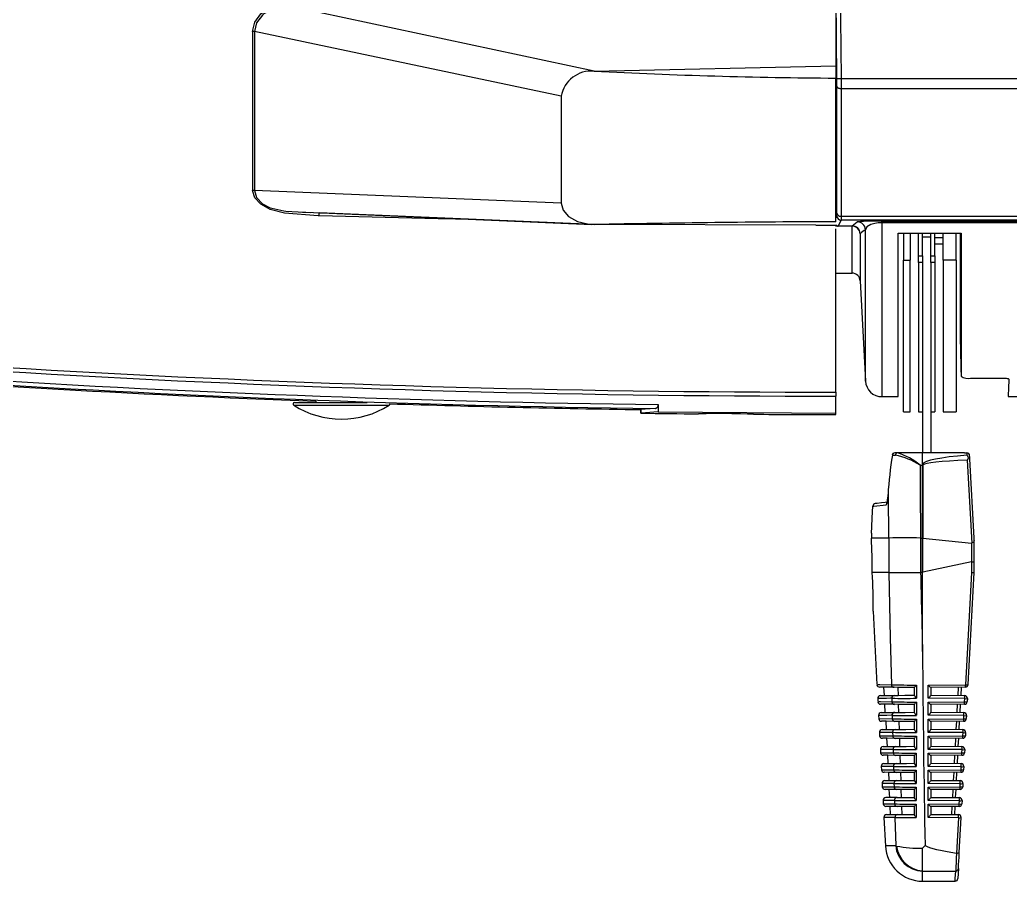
# Model space of a CAD drawing. Extents: x 6 to 134, y 1 to 99.
# Drawn here: x 13.026 to 16.632, y 40.205 to 43.343 of the extents above; entities that cross this region are included whole.
import ezdxf

# ---------------------------------------------------------------- set-up
doc = ezdxf.new("R2010")
doc.units = 0
doc.header["$MEASUREMENT"] = 0
doc.layers.add('OBJECT', color=7, linetype='CONTINUOUS')

msp = doc.modelspace()

# ---------------------------------------------------------------- linework, layer by layer
at = {"layer": 'OBJECT'}
for p, q in [((16.0014, 43.1289), (15.9972, 43.5449)), ((15.1172, 43.1557), (14.116, 43.3688)), ((15.9972, 43.3844), (15.9972, 43.3428)), ((15.9972, 43.3428), (15.9972, 43.1751)), ((13.8736, 43.3002), (13.8736, 42.7211)), ((14.9972, 43.0642), (13.8807, 43.2998)), ((15.1172, 43.1557), (15.9972, 43.1751)), ((15.9972, 43.1751), (15.9972, 43.1306)), ((15.9972, 42.6074), (15.9972, 43.1306)), ((16.0016, 42.6385), (16.0016, 43.1009)), ((16.0164, 43.1288), (17.3464, 43.1288)), ((14.9972, 43.0642), (14.9972, 42.6753)), ((17.3467, 43.0915), (16.0166, 43.0915)), ((16.0166, 43.0915), (16.0166, 42.6271)), ((14.9972, 42.6753), (13.8807, 42.7206)), ((14.0395, 42.643), (15.109, 42.5976)), ((14.1159, 42.6395), (14.1304, 42.6392)), ((15.1172, 42.5971), (14.116, 42.6395)), ((15.9973, 42.6208), (16.0014, 42.6281)), ((15.9245, 42.5947), (15.1172, 42.5971)), ((15.9248, 42.5947), (15.9972, 42.5947)), ((16.0164, 42.6133), (16.0061, 42.5921)), ((16.0061, 42.5921), (16.0563, 42.5921)), ((16.0061, 42.5921), (16.0061, 42.5913)), ((17.3464, 42.6133), (16.0164, 42.6133)), ((16.0166, 42.6271), (17.3467, 42.6271)), ((16.0563, 42.5921), (16.0754, 42.6068)), ((16.0563, 42.5921), (16.0564, 42.5921)), ((16.0563, 42.5913), (16.0563, 42.5921)), ((16.1653, 42.6095), (17.3437, 42.6095)), ((16.1653, 42.6038), (16.1653, 42.6095)), ((17.3436, 42.6038), (16.1653, 42.6038)), ((16.1653, 42.6038), (16.1653, 41.97)), ((15.9972, 41.9863), (15.9972, 42.5814)), ((16.0563, 42.5913), (16.0061, 42.5913)), ((16.0563, 42.5913), (16.0563, 42.5913)), ((16.0563, 42.42), (16.0563, 42.5913)), ((16.0863, 42.5637), (16.0863, 42.3916)), ((16.1054, 42.0269), (16.1054, 42.5781)), ((16.224, 42.5657), (16.4533, 42.5657)), ((16.224, 41.97), (16.224, 42.5657)), ((16.2444, 42.5657), (16.2444, 42.4672)), ((16.2684, 42.5657), (16.2684, 42.4672)), ((16.2984, 42.4835), (16.2984, 42.5657)), ((16.3133, 42.4835), (16.3133, 42.5657)), ((16.3433, 42.4835), (16.3433, 42.5657)), ((16.3582, 42.4835), (16.3582, 42.5657)), ((16.3882, 42.4672), (16.3882, 42.5657)), ((16.4362, 42.4672), (16.4362, 42.5657)), ((16.4514, 42.1622), (16.4514, 42.5657)), ((16.4533, 42.5657), (16.4533, 42.0443)), ((16.3433, 42.551), (16.3133, 42.551)), ((16.3882, 42.5481), (16.3582, 42.5481)), ((16.3582, 42.5272), (16.3882, 42.5272)), ((16.2984, 42.4835), (16.3133, 42.4835)), ((16.2984, 42.4583), (16.2984, 42.4835)), ((16.3133, 42.4835), (16.3133, 42.4583)), ((16.3433, 42.4835), (16.3582, 42.4835)), ((16.3433, 42.4583), (16.3433, 42.4835)), ((16.3582, 42.4835), (16.3582, 42.4583)), ((16.2444, 42.4672), (16.2684, 42.4672)), ((16.2444, 41.915), (16.2444, 42.4672)), ((16.2684, 41.915), (16.2684, 42.4672)), ((16.3133, 42.4583), (16.2984, 42.4583)), ((16.2984, 42.4583), (16.2984, 41.915)), ((16.3133, 42.4583), (16.3133, 41.9465)), ((16.3582, 42.4583), (16.3433, 42.4583)), ((16.3433, 42.4583), (16.3433, 41.9465)), ((16.3582, 42.4583), (16.3582, 41.915)), ((16.4362, 42.4672), (16.3882, 42.4672)), ((16.3882, 42.4672), (16.3882, 41.915)), ((16.4362, 42.4672), (16.4362, 41.915)), ((15.9972, 42.42), (16.0563, 42.42)), ((16.0863, 42.3916), (16.1054, 42.0269)), ((16.4511, 42.1682), (16.4508, 42.1656)), ((16.4514, 42.1452), (16.4514, 42.1423)), ((16.4884, 42.0369), (16.6123, 42.0369)), ((15.9972, 41.9863), (15.9972, 41.9717)), ((14.026, 41.9482), (14.2913, 41.9482)), ((14.1034, 41.9534), (14.1034, 41.9482)), ((15.9972, 41.9103), (15.9972, 41.9717)), ((16.1653, 41.97), (16.224, 41.97)), ((16.3133, 41.9465), (16.3133, 41.765)), ((16.3433, 41.9465), (16.3433, 41.765)), ((16.6249, 41.97), (17.3449, 41.97)), ((14.0233, 41.939), (14.2928, 41.939)), ((14.2928, 41.939), (14.371, 41.939)), ((15.2868, 41.923), (15.2872, 41.91)), ((15.2868, 41.923), (15.2868, 41.923)), ((15.2872, 41.91), (15.2868, 41.923)), ((15.2872, 41.91), (15.2872, 41.91)), ((15.3501, 41.9412), (15.3505, 41.9143)), ((15.3505, 41.9143), (15.9972, 41.9103)), ((15.9972, 41.905), (15.9972, 41.9103)), ((16.2444, 41.915), (16.2684, 41.915)), ((16.2984, 41.915), (16.3133, 41.915)), ((16.3433, 41.915), (16.3582, 41.915)), ((16.3882, 41.915), (16.4362, 41.915)), ((16.2215, 41.765), (16.2119, 41.765)), ((16.3133, 41.765), (16.2215, 41.765)), ((16.3133, 41.7236), (16.3133, 41.765)), ((16.4655, 41.765), (16.3133, 41.765)), ((16.4655, 41.765), (16.4745, 41.7649)), ((16.2035, 41.7564), (16.2141, 41.7567)), ((16.476, 41.7386), (16.4924, 41.4364)), ((16.5008, 41.455), (16.4851, 41.7433)), ((16.304, 41.7205), (16.3125, 41.7205)), ((16.3125, 41.455), (16.3125, 41.7205)), ((16.314, 41.7205), (16.314, 41.4549)), ((16.1864, 41.5961), (16.1874, 41.6142)), ((16.1874, 41.6142), (16.1871, 41.6142)), ((16.1874, 41.6142), (16.1892, 41.455)), ((16.1321, 41.5714), (16.1321, 41.5713)), ((16.1267, 41.4728), (16.1267, 41.4728)), ((16.1892, 41.455), (16.1269, 41.455)), ((16.1892, 41.455), (16.1899, 41.4545)), ((16.1899, 41.4545), (16.1899, 41.33)), ((16.3065, 41.455), (16.3117, 41.455)), ((16.3065, 41.33), (16.3065, 41.455)), ((16.3117, 41.455), (16.3117, 41.33)), ((16.314, 41.4549), (16.3125, 41.455)), ((16.3148, 41.3303), (16.3148, 41.4548)), ((16.3148, 41.4548), (16.491, 41.4362)), ((16.5008, 41.4467), (16.5008, 41.455)), ((16.5008, 41.3692), (16.5008, 41.4467)), ((16.491, 41.4362), (16.491, 41.3685)), ((16.491, 41.3685), (16.3148, 41.3303)), ((16.4913, 41.3686), (16.4913, 41.329)), ((16.5008, 41.33), (16.5008, 41.3692)), ((16.1899, 41.33), (16.1303, 41.33)), ((16.1899, 41.33), (16.1899, 41.33)), ((16.3117, 41.33), (16.3065, 41.33)), ((16.3133, 41.0414), (16.3133, 41.3299)), ((16.4792, 40.9212), (16.5008, 41.33)), ((16.5008, 41.33), (16.5008, 41.33)), ((16.4913, 41.329), (16.4697, 40.9205)), ((16.1332, 41.1886), (16.1472, 40.921)), ((16.1743, 40.8814), (16.1727, 40.9116)), ((16.2231, 40.9111), (16.224, 40.8819)), ((16.2833, 40.8816), (16.2833, 40.9107)), ((16.3338, 40.9193), (16.4697, 40.9205)), ((16.3338, 40.8712), (16.3338, 40.9193)), ((16.4693, 40.9117), (16.3432, 40.9106)), ((16.3433, 40.9106), (16.3433, 40.8822)), ((16.4426, 40.8815), (16.4442, 40.9115)), ((16.4536, 40.9116), (16.452, 40.8814)), ((16.1498, 40.8707), (16.1504, 40.859)), ((16.2009, 40.8712), (16.2012, 40.8587)), ((16.467, 40.8701), (16.3338, 40.8712)), ((16.3433, 40.8824), (16.4666, 40.8813)), ((16.4664, 40.8585), (16.467, 40.8701)), ((16.4765, 40.8708), (16.4759, 40.8592)), ((16.1775, 40.8195), (16.1759, 40.8496)), ((16.225, 40.8491), (16.2259, 40.8199)), ((16.2833, 40.8196), (16.2833, 40.8487)), ((16.3338, 40.8573), (16.4664, 40.8585)), ((16.3338, 40.8092), (16.3338, 40.8573)), ((16.466, 40.8497), (16.3432, 40.8486)), ((16.3433, 40.8486), (16.3433, 40.8202)), ((16.4393, 40.8195), (16.4409, 40.8495)), ((16.4504, 40.8496), (16.4488, 40.8195)), ((16.1531, 40.8087), (16.1537, 40.797)), ((16.1559, 40.7971), (16.2028, 40.7967)), ((16.2025, 40.8092), (16.2028, 40.7967)), ((16.4638, 40.8081), (16.3338, 40.8092)), ((16.3338, 40.7953), (16.4632, 40.7964)), ((16.3338, 40.7472), (16.3338, 40.7953)), ((16.3433, 40.8204), (16.4633, 40.8193)), ((16.4632, 40.7964), (16.4638, 40.8081)), ((16.4732, 40.8088), (16.4726, 40.7971)), ((16.1792, 40.7877), (16.1808, 40.7573)), ((16.2269, 40.7871), (16.2278, 40.7579)), ((16.2833, 40.7575), (16.2833, 40.7868)), ((16.4627, 40.7877), (16.3432, 40.7866)), ((16.3433, 40.7866), (16.3433, 40.7582)), ((16.3433, 40.7584), (16.4601, 40.7574)), ((16.4361, 40.7576), (16.4376, 40.7874)), ((16.4471, 40.7875), (16.4455, 40.7575)), ((16.1563, 40.7467), (16.1569, 40.735)), ((16.1824, 40.7257), (16.184, 40.6953)), ((16.2041, 40.7472), (16.2044, 40.7347)), ((16.2288, 40.7251), (16.2297, 40.6959)), ((16.2833, 40.6954), (16.2833, 40.7248)), ((16.4605, 40.7461), (16.3338, 40.7472)), ((16.3338, 40.7333), (16.4599, 40.7344)), ((16.3338, 40.6852), (16.3338, 40.7333)), ((16.4594, 40.7256), (16.3432, 40.7246)), ((16.3433, 40.7246), (16.3433, 40.6962)), ((16.4328, 40.6956), (16.4344, 40.7254)), ((16.4438, 40.7255), (16.4422, 40.6955)), ((16.4599, 40.7344), (16.4605, 40.7461)), ((16.47, 40.7468), (16.4693, 40.7351)), ((16.1596, 40.6848), (16.1602, 40.673)), ((16.2057, 40.6853), (16.2061, 40.6727)), ((16.4572, 40.6842), (16.3338, 40.6852)), ((16.3433, 40.6964), (16.4568, 40.6954)), ((16.4566, 40.6724), (16.4572, 40.6842)), ((16.4667, 40.6849), (16.4661, 40.6731)), ((16.1857, 40.6637), (16.1873, 40.6334)), ((16.2308, 40.6631), (16.2317, 40.6339)), ((16.2833, 40.6334), (16.2833, 40.6628)), ((16.2905, 40.6713), (16.2904, 40.6232)), ((16.3338, 40.6713), (16.4566, 40.6724)), ((16.3338, 40.6232), (16.3338, 40.6713)), ((16.4562, 40.6636), (16.3432, 40.6626)), ((16.3433, 40.6626), (16.3433, 40.6342)), ((16.4295, 40.6336), (16.4311, 40.6634)), ((16.4405, 40.6635), (16.4389, 40.6335)), ((16.1628, 40.6228), (16.1634, 40.611)), ((16.2074, 40.6233), (16.2077, 40.6107)), ((16.454, 40.6222), (16.3338, 40.6232)), ((16.3338, 40.6093), (16.4533, 40.6104)), ((16.3338, 40.5612), (16.3338, 40.6093)), ((16.3433, 40.6344), (16.4535, 40.6334)), ((16.4533, 40.6104), (16.454, 40.6222)), ((16.4634, 40.6229), (16.4628, 40.6111)), ((16.1889, 40.6016), (16.1905, 40.5714)), ((16.2327, 40.6011), (16.2336, 40.5719)), ((16.2833, 40.5713), (16.2833, 40.6008)), ((16.4529, 40.6016), (16.3432, 40.6006)), ((16.3433, 40.6006), (16.3433, 40.5722)), ((16.3433, 40.5724), (16.4502, 40.5714)), ((16.4263, 40.5716), (16.4278, 40.6014)), ((16.4373, 40.6014), (16.4357, 40.5716)), ((16.1661, 40.5609), (16.1667, 40.549)), ((16.1938, 40.5096), (16.1922, 40.5394)), ((16.2091, 40.5613), (16.2094, 40.5487)), ((16.2833, 40.5386), (16.2191, 40.5392)), ((16.2347, 40.539), (16.2356, 40.51)), ((16.2833, 40.5092), (16.2833, 40.5389)), ((16.4507, 40.5602), (16.3338, 40.5612)), ((16.3338, 40.5473), (16.4501, 40.5483)), ((16.3338, 40.4992), (16.3338, 40.5473)), ((16.4496, 40.5396), (16.3432, 40.5386)), ((16.3433, 40.5386), (16.3433, 40.5102)), ((16.423, 40.5097), (16.4245, 40.5393)), ((16.434, 40.5394), (16.4324, 40.5096)), ((16.4501, 40.5483), (16.4507, 40.5602)), ((16.4601, 40.5609), (16.4595, 40.549)), ((16.2205, 40.5098), (16.1792, 40.5095)), ((16.3433, 40.5104), (16.447, 40.5095)), ((16.1693, 40.4989), (16.1699, 40.487)), ((16.2209, 40.4772), (16.1798, 40.4775)), ((16.197, 40.4476), (16.1955, 40.4774)), ((16.2108, 40.4993), (16.2112, 40.4866)), ((16.2367, 40.477), (16.2376, 40.448)), ((16.2833, 40.4472), (16.2833, 40.4769)), ((16.4474, 40.4983), (16.3338, 40.4992)), ((16.3338, 40.4853), (16.4468, 40.4863)), ((16.3338, 40.4372), (16.3338, 40.4853)), ((16.4463, 40.4775), (16.3432, 40.4766)), ((16.3433, 40.4766), (16.3433, 40.4482)), ((16.4197, 40.4477), (16.4213, 40.4773)), ((16.4307, 40.4774), (16.4291, 40.4476)), ((16.4468, 40.4863), (16.4474, 40.4983)), ((16.4569, 40.4989), (16.4562, 40.487)), ((16.1726, 40.437), (16.178, 40.333)), ((16.2126, 40.4373), (16.2155, 40.3344)), ((16.4441, 40.4363), (16.3338, 40.4372)), ((16.3433, 40.4484), (16.4437, 40.4475)), ((16.4441, 40.4363), (16.4373, 40.3076)), ((16.4469, 40.31), (16.4536, 40.437)), ((16.2188, 40.333), (16.2155, 40.3344)), ((16.3133, 40.3258), (16.3223, 40.3349)), ((16.3133, 40.2421), (16.3133, 40.3258)), ((16.4373, 40.3076), (16.437, 40.3076)), ((16.4438, 40.2514), (16.4419, 40.2145)), ((16.3133, 40.2421), (16.4338, 40.2421)), ((16.3133, 40.2416), (16.3133, 40.2421)), ((16.3133, 40.205), (16.3133, 40.2416)), ((16.3129, 40.205), (16.4319, 40.205))]:
    msp.add_line(p, q, dxfattribs=at)
at = {"layer": 'OBJECT', "flags": 128}
for points in [[(16.0061, 44.3436), (16.012, 43.567), (16.0164, 43.1288)], [(13.8736, 43.3002), (13.8815, 43.3343), (13.9031, 43.3645), (13.938, 43.3881), (13.9902, 43.4033), (14.1166, 43.4085)], [(14.116, 43.3688), (14.116, 43.3688), (14.1127, 43.3694), (13.9942, 43.3871), (13.9521, 43.3826), (13.9436, 43.3799), (13.9143, 43.3642), (13.9094, 43.36), (13.8882, 43.332), (13.8807, 43.2998), (13.8807, 43.2998)], [(13.8807, 43.2998), (13.8807, 43.2998), (13.8808, 42.9934), (13.8807, 42.8522), (13.8807, 42.7206), (13.8807, 42.7206)], [(16.0016, 43.1009), (16.0015, 43.114), (16.0014, 43.1289)], [(16.0166, 43.0915), (16.0137, 43.0917), (16.0109, 43.0923), (16.0083, 43.0931), (16.006, 43.0943), (16.0042, 43.0957), (16.0028, 43.0973), (16.0019, 43.0991), (16.0016, 43.1009)], [(16.0164, 43.1288), (16.0165, 43.109), (16.0166, 43.0915)], [(14.1166, 42.6286), (14.1129, 42.6287), (13.9901, 42.6383), (13.9377, 42.6519), (13.9032, 42.6706), (13.8815, 42.6944), (13.8736, 42.7211)], [(13.8807, 42.7206), (13.8807, 42.7206), (13.8882, 42.6953), (13.9095, 42.6729), (13.9378, 42.6583), (13.9433, 42.6564), (13.9879, 42.6469), (13.9942, 42.6462), (14.0395, 42.6432)], [(14.9972, 42.6753), (15.0044, 42.6492), (15.0243, 42.6262), (15.0564, 42.6082), (15.0926, 42.599), (15.1172, 42.5971)], [(14.0395, 42.6432), (14.055, 42.6421), (14.0857, 42.6408)], [(14.1166, 42.6286), (14.1164, 42.6376), (14.1159, 42.6395)], [(14.6745, 42.6158), (14.5494, 42.6182), (14.1166, 42.6286)], [(16.0014, 42.6281), (16.0015, 42.6309), (16.0016, 42.6385)], [(16.0166, 42.6271), (16.0165, 42.617), (16.0164, 42.6133)], [(16.1653, 42.6038), (16.1558, 42.6035), (16.1514, 42.6031), (16.1394, 42.6012), (16.1251, 42.5969), (16.1109, 42.5882), (16.1054, 42.5781)], [(16.4514, 42.1622), (16.4513, 42.1613), (16.4512, 42.1633), (16.4511, 42.1657), (16.4511, 42.1649), (16.4512, 42.1581), (16.4514, 42.1462), (16.4514, 42.1452)], [(16.4514, 42.1423), (16.4527, 42.0724), (16.4533, 42.0443)], [(16.6123, 42.0369), (16.6171, 42.0368), (16.6214, 42.0363), (16.6247, 42.0356), (16.6267, 42.0347), (16.6272, 42.0339)], [(16.6272, 42.0339), (16.6259, 41.9985), (16.6252, 41.9771), (16.6249, 41.97)], [(15.3403, 41.9267), (15.3037, 41.9243), (15.2868, 41.923)], [(15.3505, 41.9143), (15.3049, 41.9113), (15.2872, 41.91)], [(15.6976, 41.9059), (15.6977, 41.9059), (15.6918, 41.9061), (15.6753, 41.9066), (15.65, 41.9073), (15.6187, 41.9078), (15.585, 41.9081), (15.5527, 41.9081), (15.5254, 41.9079), (15.5062, 41.9076), (15.4972, 41.9075), (15.4979, 41.9075)], [(16.4745, 41.7649), (16.4745, 41.7636), (16.4747, 41.7608), (16.4748, 41.7566)], [(16.4807, 41.7474), (16.4761, 41.7387), (16.476, 41.7386)], [(16.4851, 41.7433), (16.4848, 41.7495), (16.4846, 41.7537), (16.4845, 41.7555)], [(16.1899, 41.5851), (16.1642, 41.5828), (16.148, 41.5814), (16.1412, 41.5808)], [(16.1871, 41.6142), (16.1865, 41.6015), (16.1862, 41.5961)], [(16.1864, 41.5961), (16.1862, 41.5961), (16.1862, 41.5961)], [(16.1267, 41.4728), (16.128, 41.4961), (16.1298, 41.529), (16.1321, 41.5713)], [(16.1321, 41.5713), (16.1324, 41.5714), (16.1357, 41.5717), (16.181, 41.5756)], [(16.1267, 41.4728), (16.1268, 41.4607), (16.1269, 41.455)], [(16.5008, 41.4467), (16.5004, 41.4424), (16.4993, 41.4402), (16.4973, 41.4386), (16.4944, 41.4372), (16.4924, 41.4364)], [(16.1899, 41.33), (16.1954, 41.092), (16.1996, 40.9207)], [(16.1502, 40.9212), (16.1572, 40.9211), (16.1996, 40.9207)], [(16.2093, 40.9113), (16.1759, 40.9116), (16.1592, 40.9117), (16.1571, 40.9117)], [(16.2833, 40.9106), (16.2506, 40.9109), (16.2254, 40.9111), (16.2093, 40.9113)], [(16.2912, 40.9193), (16.2911, 40.8995), (16.291, 40.8712)], [(16.2009, 40.8712), (16.1967, 40.8712), (16.1818, 40.871), (16.1505, 40.8708), (16.1525, 40.8708)], [(16.1597, 40.8813), (16.1618, 40.8813), (16.1781, 40.8815), (16.2105, 40.8817)], [(16.2105, 40.8817), (16.2244, 40.8819), (16.249, 40.8821), (16.2833, 40.8824)], [(16.153, 40.8592), (16.1604, 40.8591), (16.2012, 40.8587)], [(16.2109, 40.8493), (16.1786, 40.8495), (16.1624, 40.8497), (16.1603, 40.8497)], [(16.2833, 40.8486), (16.2509, 40.8489), (16.2261, 40.8491), (16.2109, 40.8493)], [(16.291, 40.8573), (16.291, 40.8375), (16.2909, 40.8092)], [(16.2025, 40.8092), (16.1984, 40.8092), (16.1837, 40.8091), (16.1536, 40.8088), (16.1554, 40.8088)], [(16.163, 40.8193), (16.1649, 40.8193), (16.1807, 40.8195), (16.2121, 40.8198)], [(16.2121, 40.8198), (16.2259, 40.8199), (16.2504, 40.8201), (16.2833, 40.8204)], [(16.2908, 40.7953), (16.2908, 40.7755), (16.2907, 40.7472)], [(16.2125, 40.7872), (16.1812, 40.7875), (16.1655, 40.7877), (16.1636, 40.7877)], [(16.1662, 40.7574), (16.1681, 40.7574), (16.1834, 40.7575), (16.2138, 40.7578)], [(16.2833, 40.7866), (16.2512, 40.7869), (16.2268, 40.7871), (16.2125, 40.7872)], [(16.2138, 40.7578), (16.2274, 40.7579), (16.2518, 40.7581), (16.2833, 40.7584)], [(16.2041, 40.7472), (16.2, 40.7472), (16.1857, 40.7471), (16.1567, 40.7468), (16.1582, 40.7468)], [(16.1588, 40.7351), (16.167, 40.735), (16.2044, 40.7347)], [(16.2141, 40.7252), (16.1839, 40.7255), (16.1687, 40.7256), (16.1668, 40.7256)], [(16.2833, 40.7246), (16.2515, 40.7249), (16.2275, 40.7251), (16.2141, 40.7252)], [(16.2907, 40.7333), (16.2906, 40.7135), (16.2906, 40.6852)], [(16.2057, 40.6853), (16.2018, 40.6852), (16.1876, 40.6851), (16.1598, 40.6849), (16.1611, 40.6849)], [(16.1695, 40.6954), (16.1713, 40.6954), (16.186, 40.6955), (16.2154, 40.6958)], [(16.2154, 40.6958), (16.229, 40.6959), (16.2532, 40.6961), (16.2833, 40.6964)], [(16.1616, 40.6731), (16.1702, 40.673), (16.2061, 40.6727)], [(16.2158, 40.6632), (16.1866, 40.6635), (16.1719, 40.6636), (16.1701, 40.6636)], [(16.2833, 40.6626), (16.2518, 40.6629), (16.2283, 40.6631), (16.2158, 40.6632)], [(16.2074, 40.6233), (16.2035, 40.6232), (16.1896, 40.6231), (16.1629, 40.6229), (16.164, 40.6229)], [(16.1645, 40.6111), (16.1735, 40.611), (16.2077, 40.6107)], [(16.1727, 40.6334), (16.1745, 40.6334), (16.1887, 40.6335), (16.2171, 40.6338)], [(16.2171, 40.6338), (16.2305, 40.6339), (16.2547, 40.6341), (16.2833, 40.6344)], [(16.2904, 40.6093), (16.2903, 40.5895), (16.2903, 40.5612)], [(16.2174, 40.6012), (16.1892, 40.6014), (16.1751, 40.6016), (16.1733, 40.6016)], [(16.2833, 40.6006), (16.2521, 40.6009), (16.2291, 40.6011), (16.2174, 40.6012)], [(16.2188, 40.5718), (16.2321, 40.5719), (16.2562, 40.5721), (16.2833, 40.5724)], [(16.2091, 40.5613), (16.2052, 40.5613), (16.1917, 40.5611), (16.1661, 40.5609), (16.1668, 40.5609)], [(16.1674, 40.549), (16.1767, 40.5489), (16.2094, 40.5487)], [(16.176, 40.5714), (16.176, 40.5714), (16.1867, 40.5715), (16.2188, 40.5718)], [(16.2191, 40.5392), (16.1873, 40.5395), (16.1766, 40.5396)], [(16.2902, 40.5473), (16.2902, 40.5275), (16.2901, 40.4992)], [(16.2205, 40.5098), (16.2337, 40.5099), (16.2577, 40.5101), (16.2833, 40.5104)], [(16.2108, 40.4993), (16.207, 40.4993), (16.1937, 40.4992), (16.1693, 40.4989), (16.1697, 40.4989)], [(16.1702, 40.487), (16.18, 40.4869), (16.2112, 40.4866)], [(16.2833, 40.4766), (16.2528, 40.4769), (16.2309, 40.4771), (16.2209, 40.4772)], [(16.29, 40.4853), (16.29, 40.4655), (16.2899, 40.4372)], [(16.2126, 40.4373), (16.2089, 40.4373), (16.1958, 40.4372), (16.1726, 40.437)], [(16.1825, 40.4475), (16.1825, 40.4475), (16.1924, 40.4476), (16.2223, 40.4478)], [(16.2223, 40.4478), (16.2353, 40.448), (16.2592, 40.4482), (16.2833, 40.4484)], [(16.2155, 40.3344), (16.1875, 40.3336), (16.178, 40.3334)], [(16.437, 40.3076), (16.4361, 40.2884), (16.4353, 40.2718), (16.4346, 40.2582), (16.4341, 40.2482), (16.4338, 40.2421)], [(16.4373, 40.3076), (16.4406, 40.3076), (16.4434, 40.308), (16.4455, 40.3086), (16.4467, 40.3095), (16.4469, 40.3099), (16.4469, 40.31)], [(16.4438, 40.2514), (16.4441, 40.2568), (16.4446, 40.2658), (16.4452, 40.2779), (16.446, 40.2928), (16.4469, 40.31)], [(16.4319, 40.205), (16.4324, 40.2143), (16.4338, 40.2421)]]:
    msp.add_lwpolyline(points, dxfattribs=at)
at = {"layer": 'OBJECT'}
for centre, radius, start, end in [((13.8711, 43.2036), 0.0967, 84.3323, 88.5213), ((15.1068, 43.0448), 0.1113, 84.6523, 169.9722), ((16.1018, 62.2388), 19.1085, 267.04633, 269.68627), ((16.0103, 43.3505), 0.2219, 267.6945, 271.5682), ((13.8712, 42.6456), 0.0755, 82.7495, 88.1193), ((16.0164, 42.6283), 0.015, 180.7925, 269.9887), ((16.0151, 42.6407), 0.0137, 189.5207, 276.2484), ((16.2545, -16.6632), 59.2712, 90.248725, 91.099463), ((16.0058, 42.6167), 0.0254, 245.066, 270.797), ((16.0058, 42.604), 0.0118, 223.2527, 271.4514), ((16.0653, 42.5913), 0.00898, 174.4774, 180.1044), ((16.0563, 42.5621), 0.03, 2.9606, 89.8713), ((16.1487, 41.6612), 0.9484, 88.9937, 94.4275), ((16.0754, 42.5768), 0.03, 2.5231, 89.96), ((16.0568, 42.5617), 0.0295, 3.7592, 90.9475), ((16.1627, 42.4823), 0.1117, 120.8963, 133.2084), ((16.0563, 42.39), 0.03, 3, 90), ((15.9891, 92.4593), 50.4876, 263.31128, 270.00922), ((15.9888, 92.4555), 50.4692, 263.3111, 270.00953), ((15.9903, 92.4392), 50.5021, 263.31568, 269.2737), ((15.9904, 92.4398), 50.5172, 263.31566, 269.26271), ((15.9972, 92.578), 50.66, 263.32684, 267.85875), ((16.1653, 42.03), 0.06, 183, 270), ((16.4815, 42.0913), 0.0548, 238.9909, 277.2985), ((14.026, 41.9432), 0.005, 90, 237.4319), ((14.3684, 41.9432), 0.005, 302.5681, 9.0281), ((15.9972, 92.578), 50.66, 268.16308, 269.19659), ((14.1972, 42.2112), 0.323, 237.4319, 302.5681), ((15.9972, 92.565), 50.66, 269.19697, 269.43529), ((15.3372, 41.9395), 0.0131, 284.0643, 7.6487), ((15.9972, 92.565), 50.66, 269.66116, 270), ((16.2119, 41.755), 0.01, 90, 170.7454), ((16.2126, 41.756), 0.00906, 94.3622, 177.184), ((16.2226, 41.7565), 0.00857, 97.2302, 178.6417), ((16.1579, 41.5483), 0.2259, 49.6914, 73.6241), ((16.4745, 41.7549), 0.00999, 3.1416, 90.0513), ((16.4746, 41.7643), 0.000667, 89.5012, 101.6836), ((16.4745, 41.7549), 0.01, 3.1059, 89.191), ((17.4307, 41.545), 1.2452, 170.2235, 176.8115), ((16.2013, 41.7456), 0.011, 78.4583, 86.3919), ((16.163, 41.4999), 0.2619, 57.4212, 78.752), ((16.4462, 41.7318), 0.0379, 24.2771, 40.8346), ((16.4798, 41.742), 0.00549, 13.1545, 80.0859), ((16.3125, 41.6075), 0.113, 89.2059, 90.006), ((16.2251, 41.6308), 0.1279, 45.4832, 46.4662), ((16.1526, 41.594), 0.0339, 327.0801, 3.427), ((16.1911, 41.5752), 0.0101, 138.8405, 177.3971), ((16.1254, 41.5988), 0.0608, 343.6059, 357.4709), ((16.1421, 41.5708), 0.01, 95.0028, 176.8922), ((16.1275, 41.4548), 0.000653, 166.128, 183.8019), ((13.8968, 41.3299), 2.2335, 0.0014, 3.2045), ((16.253, 40.2944), 1.1618, 87.3869, 93.1135), ((13.9166, 41.213), 2.2168, 359.3671, 3.0243), ((16.2489, 54.5315), 13.2016, 269.74398, 270.2482), ((68.3633, 41.3578), 52.051, 180.34838, 181.12607), ((16.1572, 40.9217), 0.01, 185.8671, 269.5), ((16.3098, 44.9699), 4.0507, 268.4417, 269.7367), ((16.2095, 40.9211), 0.00987, 182.2626, 268.8648), ((16.3341, 40.8718), 0.064, 132.1654, 142.6147), ((16.4692, 40.9217), 0.01, 270.5, 356.9774), ((16.4288, 40.9181), 0.041, 350.9952, 3.3221), ((16.473, 40.9406), 0.0204, 260.7191, 287.6172), ((16.1598, 40.8713), 0.01, 90.5, 185.5678), ((16.2107, 40.8718), 0.0099, 91.2078, 183.63), ((16.2461, 44.5332), 3.6622, 269.293, 270.7037), ((16.3081, 40.8921), 0.0269, 202.7754, 230.694), ((16.4126, 40.8736), 0.0545, 356.3213, 8.1355), ((16.4665, 40.8713), 0.01, 356.9774, 89.5), ((16.4703, 40.8902), 0.0204, 260.7179, 287.619), ((16.1604, 40.8597), 0.01, 185.4939, 269.5), ((16.3097, 44.8169), 3.9596, 268.4303, 269.7301), ((16.211, 40.8591), 0.00987, 182.2816, 268.884), ((16.3305, 40.8138), 0.0588, 132.2343, 143.5035), ((16.4659, 40.8597), 0.01, 270.5, 356.9774), ((16.4255, 40.8561), 0.041, 350.9955, 3.3219), ((16.4697, 40.8786), 0.0204, 260.7254, 287.6145), ((16.1631, 40.8093), 0.01, 90.5, 185.1945), ((16.1637, 40.7977), 0.01, 185.1202, 269.5), ((16.2123, 40.8099), 0.0099, 91.1833, 183.6129), ((16.2474, 44.3535), 3.5446, 269.2743, 270.7036), ((16.3097, 44.6698), 3.8745, 268.4194, 269.7219), ((16.2127, 40.7971), 0.00988, 182.3041, 268.9067), ((16.3074, 40.8294), 0.0261, 202.061, 230.6331), ((16.3261, 40.7563), 0.0525, 132.113, 144.5959), ((16.4626, 40.7977), 0.01, 270.5, 356.9774), ((16.4223, 40.7941), 0.041, 350.9952, 3.3221), ((16.4664, 40.8166), 0.0204, 260.7191, 287.6172), ((16.4094, 40.8116), 0.0545, 356.3212, 8.1357), ((16.4633, 40.8093), 0.01, 356.9774, 89.5), ((16.4671, 40.8282), 0.0204, 260.7208, 287.6155), ((16.1663, 40.7474), 0.01, 90.5, 184.8207), ((16.214, 40.7479), 0.00991, 91.1688, 183.5875), ((16.3075, 40.7672), 0.0261, 201.8577, 230.0416), ((16.4061, 40.7496), 0.0545, 356.3178, 8.1331), ((16.46, 40.7474), 0.01, 356.9774, 89.5), ((16.1669, 40.7356), 0.01, 184.7459, 269.5), ((16.2486, 44.181), 3.434, 269.2564, 270.7021), ((16.3096, 44.5183), 3.785, 268.4077, 269.714), ((16.2143, 40.7351), 0.00988, 182.3287, 268.9202), ((16.3235, 40.6971), 0.0489, 132.2165, 145.4844), ((16.4594, 40.7356), 0.01, 270.5, 356.9774), ((16.419, 40.732), 0.041, 350.9955, 3.3219), ((16.4632, 40.7546), 0.0204, 260.7254, 287.6145), ((16.4638, 40.7663), 0.0204, 260.7191, 287.6172), ((16.1696, 40.6854), 0.01, 90.5, 184.4464), ((16.2156, 40.6859), 0.00991, 91.146, 183.5707), ((16.2499, 43.9873), 3.3023, 269.2328, 270.705), ((16.3068, 40.7046), 0.0253, 201.1436, 229.9473), ((16.4028, 40.6877), 0.0545, 356.3177, 8.1332), ((16.4567, 40.6854), 0.01, 356.9774, 89.5), ((16.4605, 40.7043), 0.0204, 260.7254, 287.6145), ((16.1702, 40.6736), 0.01, 184.3711, 269.5), ((16.3097, 44.3747), 3.7035, 268.3967, 269.7039), ((16.2159, 40.6731), 0.00988, 182.3486, 268.9419), ((16.321, 40.6378), 0.0453, 132.2758, 146.4355), ((16.4561, 40.6736), 0.01, 270.5, 356.9774), ((16.4157, 40.67), 0.041, 351.0013, 3.3084), ((16.4599, 40.6925), 0.0204, 260.7179, 287.619), ((16.1728, 40.6234), 0.01, 90.5, 184.0714), ((16.1734, 40.6116), 0.01, 183.9957, 269.5), ((16.2173, 40.6239), 0.00991, 91.1223, 183.5545), ((16.2512, 43.8132), 3.1903, 269.2128, 270.7038), ((16.3095, 44.214), 3.6048, 268.3827, 269.6965), ((16.2176, 40.6111), 0.00989, 182.3722, 268.96), ((16.3065, 40.6421), 0.0248, 200.6156, 229.6491), ((16.3191, 40.5779), 0.0425, 132.414, 147.3334), ((16.4528, 40.6116), 0.01, 270.5, 356.9774), ((16.4124, 40.608), 0.041, 350.9978, 3.3119), ((16.4566, 40.6305), 0.0204, 260.7271, 287.6128), ((16.3995, 40.6257), 0.0545, 356.3213, 8.1355), ((16.4534, 40.6234), 0.01, 356.9774, 89.5), ((16.4572, 40.6423), 0.0204, 260.7188, 287.618), ((16.176, 40.5614), 0.01, 90.5, 183.6958), ((16.1767, 40.5496), 0.01, 183.6197, 269.5), ((16.219, 40.5619), 0.00991, 91.0988, 183.5349), ((16.2525, 43.637), 3.076, 269.1911, 270.7029), ((16.3095, 44.0639), 3.5166, 268.3701, 269.6864), ((16.2193, 40.5491), 0.00989, 182.3896, 268.9807), ((16.3057, 40.5794), 0.0238, 199.7875, 229.6395), ((16.3173, 40.5178), 0.0401, 132.5737, 148.2297), ((16.4495, 40.5496), 0.01, 270.5, 356.9774), ((16.4091, 40.546), 0.041, 350.9976, 3.3121), ((16.4533, 40.5685), 0.0204, 260.7208, 287.6155), ((16.3963, 40.5637), 0.0545, 356.3208, 8.1361), ((16.4502, 40.5614), 0.01, 356.9774, 89.5), ((16.454, 40.5804), 0.0204, 260.7208, 287.6155), ((16.1793, 40.4995), 0.01, 90.5, 183.3196), ((16.2207, 40.4999), 0.00992, 91.0796, 183.5163), ((16.3055, 40.517), 0.0236, 199.3689, 229.1969), ((16.393, 40.5018), 0.0545, 356.3178, 8.1331), ((16.4469, 40.4995), 0.01, 356.9774, 89.5), ((16.1799, 40.4875), 0.01, 183.243, 269.5), ((16.2538, 43.4524), 2.9534, 269.1663, 270.7044), ((16.3093, 43.9061), 3.4208, 268.3557, 269.6772), ((16.221, 40.4871), 0.0099, 182.4173, 268.9945), ((16.3155, 40.4577), 0.0376, 132.6955, 149.1823), ((16.4463, 40.4875), 0.01, 270.5, 356.9774), ((16.4058, 40.4839), 0.041, 351.0083, 3.3091), ((16.4501, 40.5064), 0.0204, 260.7271, 287.6128), ((16.4507, 40.5184), 0.0204, 260.7226, 287.6172), ((16.1825, 40.4375), 0.01, 90.5, 183.0138), ((16.2225, 40.4379), 0.00992, 91.0629, 183.4965), ((16.255, 43.268), 2.831, 269.1402, 270.706), ((16.305, 40.4546), 0.023, 198.7674, 228.9182), ((16.3897, 40.4398), 0.0545, 356.3177, 8.1332), ((16.4436, 40.4375), 0.01, 356.9774, 89.5), ((16.4474, 40.4564), 0.0204, 260.7254, 287.6145), ((16.3133, 40.3405), 0.1355, 183, 270), ((16.3169, 40.3434), 0.1018, 185.0738, 267.9303), ((16.2941, 40.6962), 0.3709, 258.2918, 272.9588), ((16.3205, 40.3441), 0.1022, 186.2115, 265.9403), ((16.4339, 40.252), 0.00991, 269.4422, 356.5317), ((16.4319, 40.215), 0.01, 273.5738, 356.9774)]:
    msp.add_arc(centre, radius, start, end, dxfattribs=at)
for centre, major_axis, ratio, start_param, end_param in [((16.882, 41.705), (0.5695, -0.0157), 0.101686, 2.370066, 3.09173), ((16.8836, 41.7128), (0.5695, -0.0078), 0.050872, 2.368959, 3.089624), ((18.3758, 41.8128), (0, 7.8848), 0.262774, 1.582496, 1.616187), ((16.882, 41.705), (0.5695, -0.0157), 0.101686, 3.09173, 3.144394), ((16.8836, 41.7128), (0.5695, -0.0078), 0.050872, 3.089624, 3.142288), ((16.3065, 41.9028), (0, 0.4478), 0.267949, 3.137388, 3.141593), ((16.3117, 41.9028), (0, 0.4478), 0.267949, 3.141593, 3.148103), ((16.3117, 41.9032), (-0.007, 0.4485), 0.267094, 3.102585, 3.109102), ((16.4908, 41.4736), (-0.0006, 0.0374), 0.267094, 3.109102, 3.249703), ((16.4908, 41.287), (0.0005, 0.0816), 0.122438, 0.001196, 0.027376), ((16.4908, 41.3692), (0.01, 0), 0.061163, 4.764749, 6.283185), ((16.3065, 40.3527), (0, 0.9773), 0.122785, 0, 0.00334), ((18.3758, 45.3483), (0, 19.0675), 0.111038, 1.783132, 1.798644), ((16.3117, 40.3527), (0, 0.9773), 0.122785, 6.270094, 6.283185), ((16.3117, 40.352), (0.0064, 0.9787), 0.122438, 0.027376, 0.040465), ((16.4908, 41.3303), (0.01, -0.00026), 0.120424, 4.767926, 6.280008), ((16.3333, 40.9205), (0.00999, -0.00991), 0.035372, 4.799799, 6.248135), ((16.3333, 40.8725), (0.00996, 0.00988), 0.087934, 4.677799, 6.196235), ((16.3333, 40.8585), (0.00999, -0.00991), 0.035372, 4.799799, 6.248135), ((16.3333, 40.8105), (0.00996, 0.00988), 0.087934, 4.677799, 6.196235), ((16.3333, 40.7965), (0.00999, -0.00991), 0.035372, 4.799799, 6.248135), ((16.3333, 40.7485), (0.00996, 0.00988), 0.087934, 4.677799, 6.196235), ((16.3333, 40.7345), (0.00999, -0.00991), 0.035372, 4.799799, 6.248135), ((16.3333, 40.6865), (0.00996, 0.00988), 0.087934, 4.677799, 6.196235), ((16.3333, 40.6725), (0.00999, -0.00991), 0.035372, 4.799799, 6.248135), ((16.3333, 40.6245), (0.00996, 0.00988), 0.087934, 4.677799, 6.196235), ((16.3333, 40.6105), (0.00999, -0.00991), 0.035372, 4.799799, 6.248135), ((16.3333, 40.5625), (0.00996, 0.00988), 0.087934, 4.677799, 6.196235), ((16.3333, 40.5485), (0.00999, -0.00991), 0.035372, 4.799799, 6.248135), ((16.3333, 40.5005), (0.00996, 0.00988), 0.087934, 4.677799, 6.196235), ((16.3333, 40.4865), (0.00999, -0.00991), 0.035372, 4.799799, 6.248135), ((16.3333, 40.4385), (0.00996, 0.00988), 0.087934, 4.677799, 6.196235), ((18.603, 40.3601), (2.2897, 0.0147), 0.052015, 3.230394, 3.471508)]:
    msp.add_ellipse(centre, major_axis=major_axis, ratio=ratio, start_param=start_param, end_param=end_param, dxfattribs=at)

doc.saveas('drawing.dxf')
